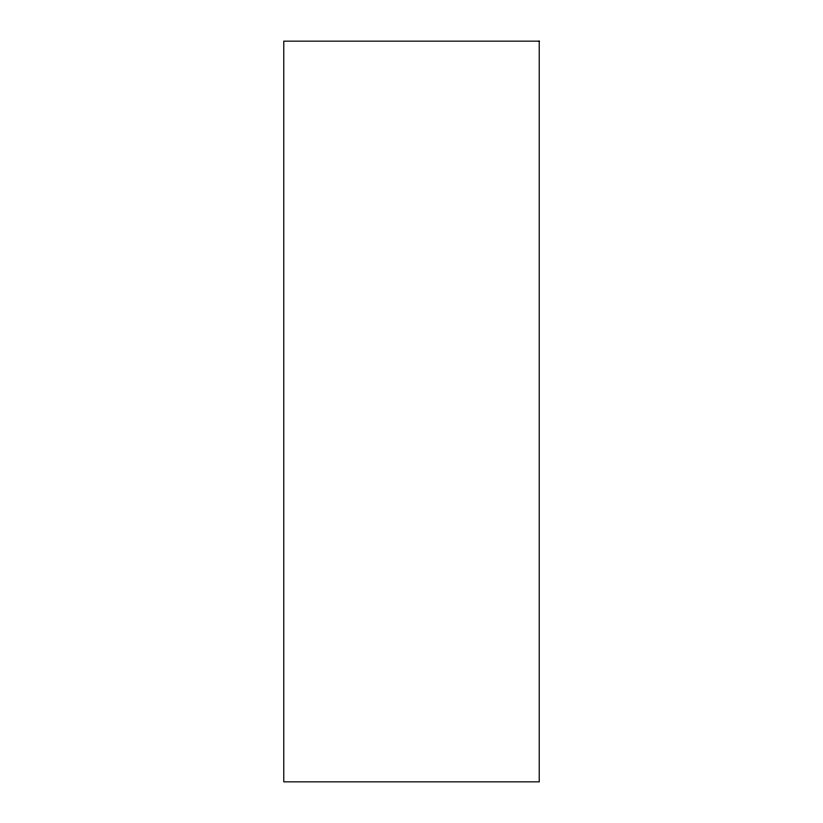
<?xml version="1.0" encoding="UTF-8"?>
<svg xmlns="http://www.w3.org/2000/svg" width="823" height="823" viewBox="0 0 823 823"><rect width="100%" height="100%" fill="white"/><g stroke="black" fill="none" stroke-linecap="round" stroke-linejoin="round"><path stroke-width="1.23" d="M539.219 41.15L283.781 41.15L283.781 781.85L539.219 781.85L539.219 41.15"/></g></svg>
